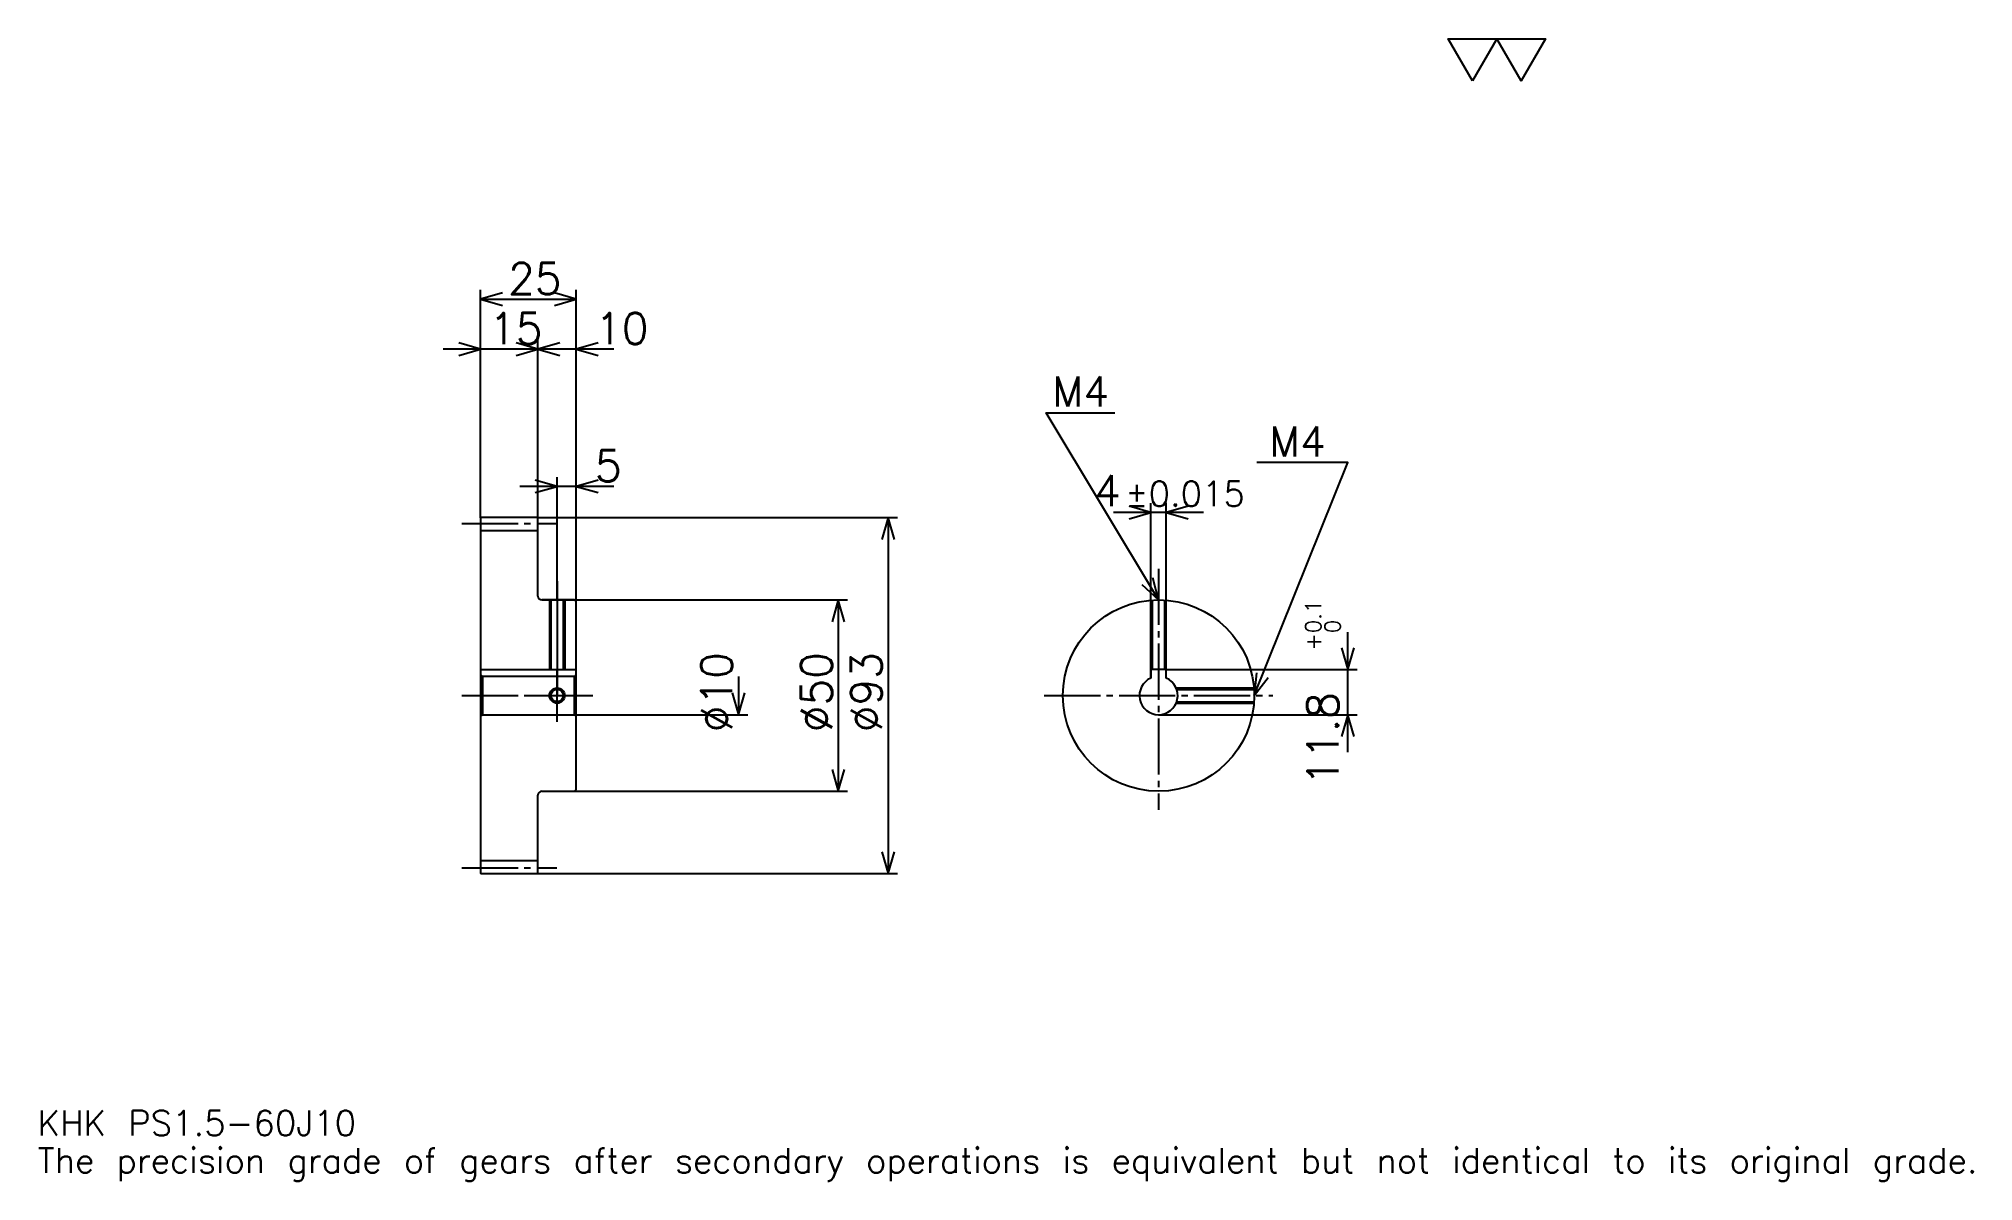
# Model space of a CAD drawing. Extents: x 17 to 522, y 6 to 304.
import ezdxf

# ---------------------------------------------------------------- set-up
doc = ezdxf.new("R2010")
doc.units = 0
doc.linetypes.add('DASHDOT', pattern=[19.565218, 14.673913, -1.630435, 1.630435, -1.630435])
doc.layers.get('0').update_dxf_attribs({"linetype": 'CONTINUOUS'})
doc.layers.add('DASHDOT', color=6, linetype='DASHDOT')
doc.styles.add('KANJI', font='TXT', dxfattribs={"bigfont": 'BIGFONT'})

msp = doc.modelspace()

# ---------------------------------------------------------------- linework, layer by layer
at = {"color": 5}
for p, q in [((132.065216, 179.380432), (132.065216, 238.891296)), ((157.065216, 179.380432), (157.065216, 238.891296)), ((132.065216, 236.445648), (157.065216, 236.445648)), ((156.847824, 223.402176), (122.282608, 223.402176)), ((166.847824, 223.402176), (137.282608, 223.402176)), ((147.065216, 179.380432), (147.065216, 225.847839)), ((166.847824, 187.532608), (142.282608, 187.532608)), ((152.065216, 179.380432), (152.065216, 189.978256)), ((307.239136, 139.680435), (307.239136, 183.152161)), ((311.239136, 139.680435), (311.239136, 183.152161)), ((132.065216, 179.280426), (132.065216, 179.380432)), ((146.96521, 179.380432), (157.065216, 179.380432)), ((147.065216, 179.280426), (147.065216, 179.380432)), ((152.065216, 157.880432), (152.065216, 179.380432)), ((152.065216, 157.880432), (152.065216, 179.380432)), ((157.065216, 179.380432), (241.032608, 179.380432)), ((157.065216, 157.380432), (157.065216, 179.380432)), ((238.586945, 179.380432), (238.586945, 86.380432)), ((321.021729, 180.706512), (297.456543, 180.706512)), ((148.065216, 157.880432), (157.065216, 157.880432)), ((157.065216, 157.880432), (227.989136, 157.880432)), ((225.543488, 157.880432), (225.543488, 107.880432)), ((358.695648, 118.097824), (358.695648, 149.463043)), ((199.456512, 137.880432), (199.456512, 127.880432)), ((311.239136, 139.680435), (361.141296, 139.680435)), ((157.065216, 127.880432), (201.902176, 127.880432)), ((309.239136, 127.880432), (361.141296, 127.880432)), ((148.065216, 107.880432), (157.065216, 107.880432)), ((157.065216, 107.880432), (227.989136, 107.880432)), ((146.96521, 86.380432), (157.065216, 86.380432)), ((157.065216, 86.380432), (241.032608, 86.380432))]:
    msp.add_line(p, q, dxfattribs=at)
at = {"color": 4}
for p, q in [((132.065216, 176.005432), (147.065216, 176.005432)), ((132.065216, 139.680435), (157.065216, 139.680435)), ((132.565216, 137.880432), (132.565216, 127.880432)), ((156.565216, 137.880432), (157.065216, 138.380432)), ((156.565216, 127.880432), (157.065216, 127.380432)), ((132.065216, 89.755432), (147.065216, 89.755432))]:
    msp.add_line(p, q, dxfattribs=at)
at = {"color": 7}
msp.add_lwpolyline([(391.304352, 293.478271), (384.945648, 304.5), (410.380432, 304.5), (404.021729, 293.478271), (397.663055, 304.5), (391.304352, 293.478271)], dxfattribs=at)
at = {"color": 5}
for points in [[(137.771744, 238.07608), (132.065216, 236.445648), (137.771744, 234.815216)], [(151.358688, 234.815216), (157.065216, 236.445648), (151.358688, 238.07608)], [(126.358696, 221.771744), (132.065216, 223.402176), (126.358696, 225.032608)], [(141.358688, 221.771744), (147.065216, 223.402176), (141.358688, 225.032608)], [(152.771744, 225.032608), (147.065216, 223.402176), (152.771744, 221.771744)], [(162.771744, 225.032608), (157.065216, 223.402176), (162.771744, 221.771744)], [(309.239136, 157.880432), (279.891296, 206.793472), (297.82608, 206.793472)], [(334.239136, 132.880432), (358.695648, 193.75), (334.891296, 193.75)], [(146.358688, 185.902176), (152.065216, 187.532608), (146.358688, 189.16304)], [(162.771744, 189.16304), (157.065216, 187.532608), (162.771744, 185.902176)], [(301.532593, 179.07608), (307.239136, 180.706512), (301.532593, 182.336945)], [(316.945679, 182.336945), (311.239136, 180.706512), (316.945679, 179.07608)], [(240.217377, 173.67392), (238.586945, 179.380432), (236.956512, 173.67392)], [(304.90506, 161.934875), (309.239136, 157.880432), (307.701233, 163.612579)], [(227.17392, 152.173904), (225.543488, 157.880432), (223.913055, 152.173904)], [(357.065216, 145.386948), (358.695648, 139.680435), (360.32608, 145.386948)], [(334.85376, 138.783401), (334.239136, 132.880432), (337.879517, 137.567688)], [(197.82608, 133.58696), (199.456512, 127.880432), (201.086945, 133.58696)], [(360.32608, 122.173912), (358.695648, 127.880432), (357.065216, 122.173912)], [(223.913055, 113.586952), (225.543488, 107.880432), (227.17392, 113.586952)], [(236.956512, 92.086952), (238.586945, 86.380432), (240.217377, 92.086952)]]:
    msp.add_lwpolyline(points, dxfattribs=at)
at = {"color": 4}
for points in [[(147.065216, 158.880432), (147.065216, 179.280426), (146.96521, 179.380432), (132.165222, 179.380432), (132.065216, 179.280426), (132.065216, 127.380432)], [(148.065216, 107.880432), (156.565216, 107.880432), (157.065216, 108.380432), (157.065216, 157.380432), (156.565216, 157.880432), (148.065216, 157.880432)], [(150.065216, 157.880432), (150.065216, 139.680435)], [(150.445221, 157.880432), (150.445221, 139.680435)], [(153.685211, 157.880432), (153.685211, 139.680435)], [(154.065216, 157.880432), (154.065216, 139.680435)], [(307.239136, 137.463013), (307.239136, 157.800308)], [(307.619141, 139.680435), (307.619141, 157.827881)], [(310.859131, 139.680435), (310.859131, 157.827881)], [(311.239136, 137.463013), (311.239136, 157.800308)], [(132.065216, 127.380432), (132.565216, 127.880432), (156.565216, 127.880432), (156.565216, 137.880432), (132.565216, 137.880432), (132.065216, 138.380432)], [(311.239136, 137.463013), (311.239136, 139.680435), (307.239136, 139.680435), (307.239136, 137.463013)], [(313.821716, 134.880432), (334.158997, 134.880432)], [(313.969421, 134.500427), (334.186584, 134.500427)], [(132.065216, 127.380432), (132.065216, 86.480431), (132.165222, 86.380432), (146.96521, 86.380432), (147.065216, 86.480431), (147.065216, 106.880432)], [(313.821716, 130.880432), (334.158997, 130.880432)], [(313.969421, 131.260437), (334.186584, 131.260437)]]:
    msp.add_lwpolyline(points, dxfattribs=at)
for centre, radius in [((309.239136, 132.880432), 25), ((152.065216, 132.880432), 1.62)]:
    msp.add_circle(centre, radius, dxfattribs=at)
at = {"color": 7}
msp.add_circle((152.065216, 132.880432), 2, dxfattribs=at)
at = {"color": 4}
for centre, radius, start, end in [((148.065216, 158.880432), 1, 180, 270), ((309.239136, 132.880432), 5, 113.57817801, 66.42182199), ((148.065216, 106.880432), 1, 90, 180)]:
    msp.add_arc(centre, radius, start, end, dxfattribs=at)
at = {"layer": 'DASHDOT', "color": 7}
for p, q in [((127.173912, 177.880432), (151.956512, 177.880432)), ((309.239136, 166.032608), (309.239136, 102.989128)), ((152.065216, 157.880432), (152.065216, 132.880432)), ((127.173912, 132.880432), (161.956512, 132.880432)), ((279.347839, 132.880432), (339.130432, 132.880432)), ((127.173912, 87.880432), (151.956512, 87.880432))]:
    msp.add_line(p, q, dxfattribs=at)
for points in [[(152.065216, 162.771729), (152.065216, 134.789124)], [(152.065216, 125.989128), (152.065216, 139.771744)], [(145.17392, 132.880432), (158.956512, 132.880432)]]:
    msp.add_lwpolyline(points, dxfattribs=at)

# ---------------------------------------------------------------- texts
at = {"color": 7, "style": 'KANJI'}
for s, height, p in [('25', 8.152174, (139.266296, 237.75)), ('15', 8.152174, (134.266296, 224.706512)), ('10', 8.152174, (161.956512, 224.706512)), ('M4', 7.826087, (281.521729, 208.42392)), ('M4', 7.826087, (338.152161, 195.380432)), ('5', 8.152174, (161.956512, 188.83696)), ('4', 8.152174, (292.411438, 182.336945)), ('%%p0.015', 6.521739, (300.481079, 182.336945)), ('KHK PS1.5-60J10', 6.521739, (16.304348, 17.934782)), ('The precision grade of gears after secondary operations is equivalent but not identical to its original grade.', 6.521739, (16.304348, 8.152174))]:
    msp.add_text(s, height=height, dxfattribs=at).set_placement(p)
for s, height, p in [('0.1', 4.076087, (351.684784, 149.206711)), ('0', 4.076087, (356.739136, 149.206711)), ('+', 4.076087, (351.684784, 144.641495)), ('%%c10', 8.152174, (197.82608, 123.301628)), ('%%c50', 8.152174, (223.913055, 123.301628)), ('%%c93', 8.152174, (236.956512, 123.301628)), ('11.8', 8.152174, (356.25, 109.355667))]:
    msp.add_text(s, height=height, rotation=90, dxfattribs=at).set_placement(p)

doc.saveas('drawing.dxf')
